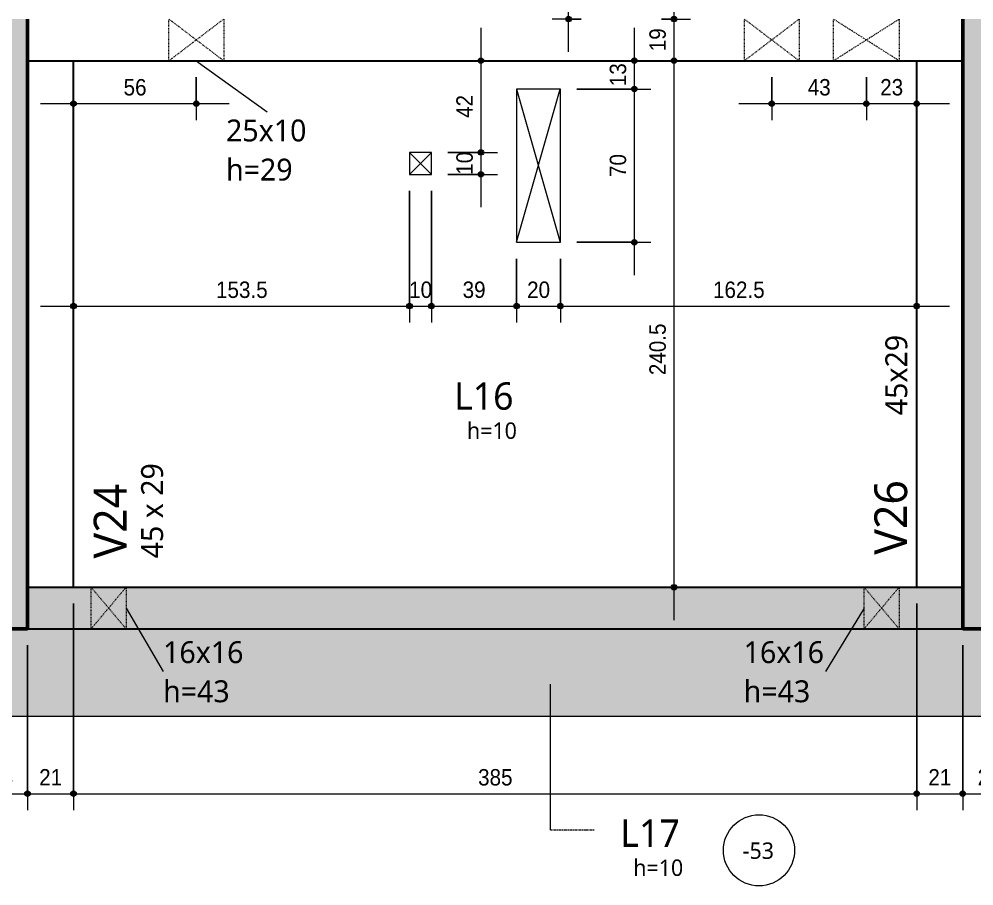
# Model space of a CAD drawing. Header units: centimetres. Extents: x -1897 to 22038, y -1268 to 84208.
# Drawn here: x -217.3 to 218.6, y -1197.2 to -801.2 of the extents above; entities that cross this region are included whole.
import ezdxf

# ---------------------------------------------------------------- set-up
doc = ezdxf.new("R2010")
doc.units = ezdxf.units.CM
doc.linetypes.add('Hidden', pattern=[0.714375, 0.47625, -0.238125])
doc.linetypes.add('Traço', pattern=[0.635, 0.3175, -0.3175])
for name, color, linetype, lineweight in [('A-ANNO-DIMS', 7, 'Continuous', 9), ('A-ANNO-DIMS-50', 7, 'Continuous', 9), ('A-DETL', 7, 'Hidden', 18), ('A-FLOR', 7, 'Continuous', 18), ('A-FLOR-IDEN', 7, 'Continuous', 9), ('A-GENM', 7, 'Continuous', 18), ('A-GENM-HDLN', 7, 'Traço', 18), ('A-GENM-IDEN', 7, 'Continuous', 9), ('S-BEAM', 7, 'Continuous', 18), ('S-BEAM-IDEN', 7, 'Continuous', 9), ('S-COLS', 7, 'Continuous', 18)]:
    doc.layers.add(name, color=color, linetype=linetype, lineweight=lineweight)
doc.styles.add('Arial_1', font='arial.ttf', dxfattribs={"width": 0.9, "height": 7.5})
doc.styles.add('Gadugi', font='gadugi.ttf', dxfattribs={"height": 15})
doc.styles.add('Gadugi_1', font='gadugi.ttf', dxfattribs={"height": 10})
doc.styles.add('Gadugi_3', font='gadugi.ttf', dxfattribs={"height": 7.5})
doc.styles.add('Gadugi_4', font='gadugi.ttf', dxfattribs={"height": 12.5})
doc.dimstyles.new('PED_R80_1_5mm_ACIMA_As_ESQ__R00', dxfattribs={"dimscale": 30.48, "dimtxt": 7.651945, "dimasz": 0.328084, "dimexe": 0.246063, "dimexo": 0.246063, "dimgap": 0.049213, "dimtad": 1, "dimdec": 1, "dimrnd": 0.5, "dimdsep": 46, "dimtxsty": 'Arial_1', "dimblk1": 'DOTSMALL', "dimblk2": 'DOTSMALL', "dimsah": 1, "dimcen": 0.09, "dimdle": 0.492126, "dimazin": 0, "dimtfac": 1, "dimtdec": 4, "dimtix": 1, "dimtmove": 0, "dimatfit": 3, "dimfxl": 1, "dimtvp": 1, "dimtolj": 1, "dimtzin": 0, "dimarcsym": 2})
doc.dimstyles.new('PED_R80_1_5mm_ACIMA_As_ESQ__R00_1', dxfattribs={"dimscale": 30.48, "dimtxt": 7.651945, "dimasz": 0.328084, "dimexe": 0.246063, "dimexo": 0.246063, "dimgap": 0.049213, "dimtad": 1, "dimdec": 1, "dimrnd": 0.5, "dimdsep": 46, "dimtxsty": 'Arial_1', "dimblk1": 'DOTSMALL', "dimblk2": 'DOTSMALL', "dimsah": 1, "dimcen": 0.09, "dimdle": 0.492126, "dimazin": 0, "dimtfac": 1, "dimtdec": 4, "dimtix": 1, "dimtmove": 2, "dimatfit": 3, "dimfxl": 1, "dimtvp": 1, "dimtolj": 1, "dimtzin": 0, "dimarcsym": 2})
doc.dimstyles.new('PED_R80_1_5mm_ACIMA_As_ESQ__R00_3', dxfattribs={"dimscale": 30.48, "dimtxt": 7.651945, "dimasz": 0.328084, "dimexe": 0.246063, "dimexo": 0.246063, "dimgap": 0.049213, "dimtad": 1, "dimdec": 1, "dimrnd": 0.5, "dimdsep": 46, "dimtxsty": 'Arial_1', "dimblk1": 'DOTSMALL', "dimblk2": 'DOTSMALL', "dimsah": 1, "dimcen": 0.09, "dimdle": 0.492126, "dimazin": 0, "dimtfac": 1, "dimtdec": 4, "dimtix": 1, "dimtmove": 0, "dimatfit": 3, "dimfxl": 1, "dimtvp": 1, "dimtolj": 1, "dimtzin": 0, "dimarcsym": 2})

# ---------------------------------------------------------------- blocks, each defined once
blk = doc.blocks.new('PED_FURO_RETANGULAR_R04_2020 _INSTÂNCIA_ - FURO RET-3739415-PL K 100 - FORMA DO 6º PAVIMENTO')
at = {"layer": 'A-GENM-HDLN'}
for p, q in [((-8, 9.5), (8, -9.5)), ((-8, -9.5), (8, 9.5)), ((-8, -9.5), (-8, 9.5)), ((8, 9.5), (8, -9.5))]:
    blk.add_line(p, q, dxfattribs=at)
blk = doc.blocks.new('PED_FURO_RETANGULAR_R04_2020 _INSTÂNCIA_ - FURO RET-3654214-PL K 100 - FORMA DO 6º PAVIMENTO')
at = {"layer": 'A-GENM-HDLN'}
for p, q in [((-12.5, -9.5), (-12.5, 9.5)), ((-12.49, 9.5), (12.49, -9.5)), ((-12.49, -9.5), (12.49, 9.5)), ((12.5, 9.5), (12.5, -9.5))]:
    blk.add_line(p, q, dxfattribs=at)
blk = doc.blocks.new('PED_FURO_RETANGULAR_R04_2020 _INSTÂNCIA_ - FURO RET-3741280-PL K 100 - FORMA DO 6º PAVIMENTO')
at = {"layer": 'A-GENM-HDLN'}
for p, q in [((-15, -9.5), (-15, 9.5)), ((-14.99, 9.5), (14.99, -9.5)), ((-14.99, -9.5), (14.99, 9.5)), ((15, 9.5), (15, -9.5))]:
    blk.add_line(p, q, dxfattribs=at)
blk = doc.blocks.new('PED_TAG_LAJE_R01 - TÍTULO_ESPESSURA_REBAIXO _LADO_-2413119-PL K 100 - FORMA DO 6º PAVIMENTO')
at = {"layer": 'A-FLOR-IDEN'}
blk.add_circle((0.8854, 0), 0.325, dxfattribs=at)
blk = doc.blocks.new('DIMBLOCK7-PL K 100 - FORMA DO 6º PAVIMENTO')
at = {"layer": 'A-ANNO-DIMS-50', "true_color": 0x000032}
h = blk.add_hatch(color=178, dxfattribs=at)
edge = h.paths.add_edge_path(flags=0)
edge.add_arc((-237.5, -1155.04), 1.25, 0, 360)
h = blk.add_hatch(color=178, dxfattribs=at)
edge = h.paths.add_edge_path(flags=0)
edge.add_arc((-213.5, -1155.04), 1.25, 0, 360)
at = {"layer": 'A-ANNO-DIMS-50', "color": 178, "true_color": 0x000032}
for p, q in [((-237.5, -1087.25), (-237.5, -1162.54)), ((-237.5, -1155.04), (-237.5, -1087.25)), ((-213.5, -1087.25), (-213.5, -1162.54)), ((-213.5, -1155.04), (-213.5, -1087.25)), ((-237.5, -1155.04), (-213.5, -1155.04))]:
    blk.add_line(p, q, dxfattribs=at)
for centre in [(-237.5, -1155.04), (-213.5, -1155.04)]:
    blk.add_circle(centre, 1.25, dxfattribs=at)
at = {"layer": 'A-ANNO-DIMS-50', "color": 0, "insert": (-230.68, -1143.8), "char_height": 7.5, "width": 12.4315, "attachment_point": 1, "rotation": 0, "line_spacing_factor": 0.941778, "style": 'Arial_1'}
blk.add_mtext('24', dxfattribs=at)
blk = doc.blocks.new('_DotSmall')
at = {"color": 0, "linetype": 'ByBlock', "const_width": 0.5}
blk.add_lwpolyline([(-0.0625, 0, 1), (0.0625, 0, 1)], format="xyb", close=True, dxfattribs=at)
blk = doc.blocks.new('DIMBLOCK8-PL K 100 - FORMA DO 6º PAVIMENTO')
at = {"layer": 'A-ANNO-DIMS-50', "true_color": 0x000032}
h = blk.add_hatch(color=178, dxfattribs=at)
edge = h.paths.add_edge_path(flags=0)
edge.add_arc((-213.5, -1155.04), 1.25, 0, 360)
h = blk.add_hatch(color=178, dxfattribs=at)
edge = h.paths.add_edge_path(flags=0)
edge.add_arc((-192.5, -1155.04), 1.25, 0, 360)
at = {"layer": 'A-ANNO-DIMS-50', "color": 178, "true_color": 0x000032}
for p, q in [((-192.5, -1068.25), (-192.5, -1162.54)), ((-192.5, -1155.04), (-192.5, -1068.25)), ((-213.5, -1087.25), (-213.5, -1162.54)), ((-213.5, -1155.04), (-213.5, -1087.25)), ((-213.5, -1155.04), (-192.5, -1155.04))]:
    blk.add_line(p, q, dxfattribs=at)
for centre in [(-213.5, -1155.04), (-192.5, -1155.04)]:
    blk.add_circle(centre, 1.25, dxfattribs=at)
at = {"layer": 'A-ANNO-DIMS-50', "color": 0, "insert": (-208.18, -1143.8), "char_height": 7.5, "width": 12.4315, "attachment_point": 1, "rotation": 0, "line_spacing_factor": 0.941778, "style": 'Arial_1'}
blk.add_mtext('21', dxfattribs=at)
blk = doc.blocks.new('DIMBLOCK9-PL K 100 - FORMA DO 6º PAVIMENTO')
at = {"layer": 'A-ANNO-DIMS-50', "true_color": 0x000032}
h = blk.add_hatch(color=178, dxfattribs=at)
edge = h.paths.add_edge_path(flags=0)
edge.add_arc((-192.5, -1155.04), 1.25, 0, 360)
h = blk.add_hatch(color=178, dxfattribs=at)
edge = h.paths.add_edge_path(flags=0)
edge.add_arc((192.5, -1155.04), 1.25, 0, 360)
at = {"layer": 'A-ANNO-DIMS-50', "color": 178, "true_color": 0x000032}
for p, q in [((-192.5, -1068.25), (-192.5, -1162.54)), ((-192.5, -1155.04), (-192.5, -1068.25)), ((192.5, -1068.25), (192.5, -1162.54)), ((192.5, -1155.04), (192.5, -1068.25)), ((-192.5, -1155.04), (192.5, -1155.04))]:
    blk.add_line(p, q, dxfattribs=at)
for centre in [(-192.5, -1155.04), (192.5, -1155.04)]:
    blk.add_circle(centre, 1.25, dxfattribs=at)
at = {"layer": 'A-ANNO-DIMS-50', "color": 0, "insert": (-7.77, -1143.8), "char_height": 7.5, "width": 18.6472, "attachment_point": 1, "rotation": 0, "line_spacing_factor": 0.941778, "style": 'Arial_1'}
blk.add_mtext('385', dxfattribs=at)
blk = doc.blocks.new('DIMBLOCK10-PL K 100 - FORMA DO 6º PAVIMENTO')
at = {"layer": 'A-ANNO-DIMS-50', "true_color": 0x000032}
h = blk.add_hatch(color=178, dxfattribs=at)
edge = h.paths.add_edge_path(flags=0)
edge.add_arc((192.5, -1155.04), 1.25, 0, 360)
h = blk.add_hatch(color=178, dxfattribs=at)
edge = h.paths.add_edge_path(flags=0)
edge.add_arc((213.5, -1155.04), 1.25, 0, 360)
at = {"layer": 'A-ANNO-DIMS-50', "color": 178, "true_color": 0x000032}
for p, q in [((192.5, -1068.25), (192.5, -1162.54)), ((192.5, -1155.04), (192.5, -1068.25)), ((213.5, -1087.25), (213.5, -1162.54)), ((213.5, -1155.04), (213.5, -1087.25)), ((192.5, -1155.04), (213.5, -1155.04))]:
    blk.add_line(p, q, dxfattribs=at)
for centre in [(192.5, -1155.04), (213.5, -1155.04)]:
    blk.add_circle(centre, 1.25, dxfattribs=at)
at = {"layer": 'A-ANNO-DIMS-50', "color": 0, "insert": (197.82, -1143.8), "char_height": 7.5, "width": 12.4315, "attachment_point": 1, "rotation": 0, "line_spacing_factor": 0.941778, "style": 'Arial_1'}
blk.add_mtext('21', dxfattribs=at)
blk = doc.blocks.new('DIMBLOCK11-PL K 100 - FORMA DO 6º PAVIMENTO')
at = {"layer": 'A-ANNO-DIMS-50', "true_color": 0x000032}
h = blk.add_hatch(color=178, dxfattribs=at)
edge = h.paths.add_edge_path(flags=0)
edge.add_arc((213.5, -1155.04), 1.25, 0, 360)
h = blk.add_hatch(color=178, dxfattribs=at)
edge = h.paths.add_edge_path(flags=0)
edge.add_arc((237.5, -1155.04), 1.25, 0, 360)
at = {"layer": 'A-ANNO-DIMS-50', "color": 178, "true_color": 0x000032}
for p, q in [((213.5, -1087.25), (213.5, -1162.54)), ((213.5, -1155.04), (213.5, -1087.25)), ((237.5, -1087.25), (237.5, -1162.54)), ((237.5, -1155.04), (237.5, -1087.25)), ((213.5, -1155.04), (237.5, -1155.04))]:
    blk.add_line(p, q, dxfattribs=at)
for centre in [(213.5, -1155.04), (237.5, -1155.04)]:
    blk.add_circle(centre, 1.25, dxfattribs=at)
at = {"layer": 'A-ANNO-DIMS-50', "color": 0, "insert": (220.32, -1143.8), "char_height": 7.5, "width": 12.4315, "attachment_point": 1, "rotation": 0, "line_spacing_factor": 0.941778, "style": 'Arial_1'}
blk.add_mtext('24', dxfattribs=at)
blk = doc.blocks.new('DIMBLOCK185-PL K 100 - FORMA DO 6º PAVIMENTO')
at = {"layer": 'A-ANNO-DIMS-50', "true_color": 0x000032}
h = blk.add_hatch(color=178, dxfattribs=at)
edge = h.paths.add_edge_path(flags=0)
edge.add_arc((-192.5, -932.35), 1.25, 0, 360)
h = blk.add_hatch(color=178, dxfattribs=at)
edge = h.paths.add_edge_path(flags=0)
edge.add_arc((-39.08, -932.35), 1.25, 0, 360)
at = {"layer": 'A-ANNO-DIMS-50', "color": 178, "true_color": 0x000032}
for p, q in [((-39.08, -879.67), (-39.08, -939.85)), ((-39.08, -932.35), (-39.08, -879.67)), ((-192.5, -938.09), (-192.5, -924.85)), ((-207.5, -932.35), (-39.08, -932.35)), ((-192.5, -932.35), (-192.5, -938.09))]:
    blk.add_line(p, q, dxfattribs=at)
for centre in [(-192.5, -932.35), (-39.08, -932.35)]:
    blk.add_circle(centre, 1.25, dxfattribs=at)
at = {"layer": 'A-ANNO-DIMS-50', "color": 0, "insert": (-127.44, -921.12), "char_height": 7.5, "width": 27.9708, "attachment_point": 1, "line_spacing_factor": 0.941778, "style": 'Arial_1'}
blk.add_mtext('153.5', dxfattribs=at)
blk = doc.blocks.new('DIMBLOCK186-PL K 100 - FORMA DO 6º PAVIMENTO')
at = {"layer": 'A-ANNO-DIMS-50', "true_color": 0x000032}
h = blk.add_hatch(color=178, dxfattribs=at)
edge = h.paths.add_edge_path(flags=0)
edge.add_arc((-39.08, -932.35), 1.25, 0, 360)
h = blk.add_hatch(color=178, dxfattribs=at)
edge = h.paths.add_edge_path(flags=0)
edge.add_arc((-29.08, -932.35), 1.25, 0, 360)
at = {"layer": 'A-ANNO-DIMS-50', "color": 178, "true_color": 0x000032}
for p, q in [((-39.08, -879.67), (-39.08, -939.85)), ((-39.08, -932.35), (-39.08, -879.67)), ((-29.08, -879.67), (-29.08, -939.85)), ((-29.08, -932.35), (-29.08, -879.67)), ((-39.08, -932.35), (-29.08, -932.35))]:
    blk.add_line(p, q, dxfattribs=at)
for centre in [(-39.08, -932.35), (-29.08, -932.35)]:
    blk.add_circle(centre, 1.25, dxfattribs=at)
at = {"layer": 'A-ANNO-DIMS-50', "color": 0, "insert": (-39.26, -921.12), "char_height": 7.5, "width": 12.4315, "attachment_point": 1, "line_spacing_factor": 0.941778, "style": 'Arial_1'}
blk.add_mtext('10', dxfattribs=at)
blk = doc.blocks.new('DIMBLOCK187-PL K 100 - FORMA DO 6º PAVIMENTO')
at = {"layer": 'A-ANNO-DIMS-50', "true_color": 0x000032}
h = blk.add_hatch(color=178, dxfattribs=at)
edge = h.paths.add_edge_path(flags=0)
edge.add_arc((-29.08, -932.35), 1.25, 0, 360)
h = blk.add_hatch(color=178, dxfattribs=at)
edge = h.paths.add_edge_path(flags=0)
edge.add_arc((9.79, -932.35), 1.25, 0, 360)
at = {"layer": 'A-ANNO-DIMS-50', "color": 178, "true_color": 0x000032}
for p, q in [((-29.08, -879.67), (-29.08, -939.85)), ((-29.08, -932.35), (-29.08, -879.67)), ((9.79, -910.7), (9.79, -939.85)), ((9.79, -932.35), (9.79, -910.7)), ((-29.08, -932.35), (9.79, -932.35))]:
    blk.add_line(p, q, dxfattribs=at)
for centre in [(-29.08, -932.35), (9.79, -932.35)]:
    blk.add_circle(centre, 1.25, dxfattribs=at)
at = {"layer": 'A-ANNO-DIMS-50', "color": 0, "insert": (-14.83, -921.12), "char_height": 7.5, "width": 12.4315, "attachment_point": 1, "line_spacing_factor": 0.941778, "style": 'Arial_1'}
blk.add_mtext('39', dxfattribs=at)
blk = doc.blocks.new('DIMBLOCK188-PL K 100 - FORMA DO 6º PAVIMENTO')
at = {"layer": 'A-ANNO-DIMS-50', "true_color": 0x000032}
h = blk.add_hatch(color=178, dxfattribs=at)
edge = h.paths.add_edge_path(flags=0)
edge.add_arc((9.79, -932.35), 1.25, 0, 360)
h = blk.add_hatch(color=178, dxfattribs=at)
edge = h.paths.add_edge_path(flags=0)
edge.add_arc((29.79, -932.35), 1.25, 0, 360)
at = {"layer": 'A-ANNO-DIMS-50', "color": 178, "true_color": 0x000032}
for p, q in [((9.79, -910.7), (9.79, -939.85)), ((9.79, -932.35), (9.79, -910.7)), ((29.79, -910.7), (29.79, -939.85)), ((29.79, -932.35), (29.79, -910.7)), ((9.79, -932.35), (29.79, -932.35))]:
    blk.add_line(p, q, dxfattribs=at)
for centre in [(9.79, -932.35), (29.79, -932.35)]:
    blk.add_circle(centre, 1.25, dxfattribs=at)
at = {"layer": 'A-ANNO-DIMS-50', "color": 0, "insert": (14.61, -921.12), "char_height": 7.5, "width": 12.4315, "attachment_point": 1, "line_spacing_factor": 0.941778, "style": 'Arial_1'}
blk.add_mtext('20', dxfattribs=at)
blk = doc.blocks.new('DIMBLOCK189-PL K 100 - FORMA DO 6º PAVIMENTO')
at = {"layer": 'A-ANNO-DIMS-50', "true_color": 0x000032}
h = blk.add_hatch(color=178, dxfattribs=at)
edge = h.paths.add_edge_path(flags=0)
edge.add_arc((29.79, -932.35), 1.25, 0, 360)
h = blk.add_hatch(color=178, dxfattribs=at)
edge = h.paths.add_edge_path(flags=0)
edge.add_arc((192.5, -932.35), 1.25, 0, 360)
at = {"layer": 'A-ANNO-DIMS-50', "color": 178, "true_color": 0x000032}
for p, q in [((29.79, -910.7), (29.79, -939.85)), ((29.79, -932.35), (29.79, -910.7)), ((192.5, -938.09), (192.5, -924.85)), ((29.79, -932.35), (207.5, -932.35)), ((192.5, -932.35), (192.5, -938.09))]:
    blk.add_line(p, q, dxfattribs=at)
for centre in [(29.79, -932.35), (192.5, -932.35)]:
    blk.add_circle(centre, 1.25, dxfattribs=at)
at = {"layer": 'A-ANNO-DIMS-50', "color": 0, "insert": (99.49, -921.12), "char_height": 7.5, "width": 27.9708, "attachment_point": 1, "line_spacing_factor": 0.941778, "style": 'Arial_1'}
blk.add_mtext('162.5', dxfattribs=at)
blk = doc.blocks.new('DIMBLOCK190-PL K 100 - FORMA DO 6º PAVIMENTO')
at = {"layer": 'A-ANNO-DIMS-50', "true_color": 0x000032}
h = blk.add_hatch(color=178, dxfattribs=at)
edge = h.paths.add_edge_path(flags=0)
edge.add_arc((63.56, -820.25), 1.25, 0, 360)
h = blk.add_hatch(color=178, dxfattribs=at)
edge = h.paths.add_edge_path(flags=0)
edge.add_arc((63.56, -833.2), 1.25, 0, 360)
at = {"layer": 'A-ANNO-DIMS-50', "color": 178, "true_color": 0x000032}
for p, q in [((63.56, -805.25), (63.56, -833.2)), ((57.83, -820.25), (71.06, -820.25)), ((63.56, -820.25), (57.83, -820.25)), ((37.29, -833.2), (71.06, -833.2)), ((63.56, -833.2), (37.29, -833.2))]:
    blk.add_line(p, q, dxfattribs=at)
for centre in [(63.56, -820.25), (63.56, -833.2)]:
    blk.add_circle(centre, 1.25, dxfattribs=at)
at = {"layer": 'A-ANNO-DIMS-50', "color": 0, "insert": (52.33, -831.9), "char_height": 7.5, "width": 12.4315, "attachment_point": 1, "rotation": 90, "line_spacing_factor": 0.941778, "style": 'Arial_1'}
blk.add_mtext('13', dxfattribs=at)
blk = doc.blocks.new('DIMBLOCK191-PL K 100 - FORMA DO 6º PAVIMENTO')
at = {"layer": 'A-ANNO-DIMS-50', "true_color": 0x000032}
h = blk.add_hatch(color=178, dxfattribs=at)
edge = h.paths.add_edge_path(flags=0)
edge.add_arc((63.56, -833.2), 1.25, 0, 360)
h = blk.add_hatch(color=178, dxfattribs=at)
edge = h.paths.add_edge_path(flags=0)
edge.add_arc((63.56, -903.2), 1.25, 0, 360)
at = {"layer": 'A-ANNO-DIMS-50', "color": 178, "true_color": 0x000032}
for p, q in [((37.29, -833.2), (71.06, -833.2)), ((63.56, -833.2), (37.29, -833.2)), ((63.56, -833.2), (63.56, -918.2)), ((37.29, -903.2), (71.06, -903.2)), ((63.56, -903.2), (37.29, -903.2))]:
    blk.add_line(p, q, dxfattribs=at)
for centre in [(63.56, -833.2), (63.56, -903.2)]:
    blk.add_circle(centre, 1.25, dxfattribs=at)
at = {"layer": 'A-ANNO-DIMS-50', "color": 0, "insert": (52.33, -873.38), "char_height": 7.5, "width": 12.4315, "attachment_point": 1, "rotation": 90, "line_spacing_factor": 0.941778, "style": 'Arial_1'}
blk.add_mtext('70', dxfattribs=at)
blk = doc.blocks.new('DIMBLOCK192-PL K 100 - FORMA DO 6º PAVIMENTO')
at = {"layer": 'A-ANNO-DIMS-50', "true_color": 0x000032}
h = blk.add_hatch(color=178, dxfattribs=at)
edge = h.paths.add_edge_path(flags=0)
edge.add_arc((-6.47, -820.25), 1.25, 0, 360)
h = blk.add_hatch(color=178, dxfattribs=at)
edge = h.paths.add_edge_path(flags=0)
edge.add_arc((-6.47, -862.17), 1.25, 0, 360)
at = {"layer": 'A-ANNO-DIMS-50', "color": 178, "true_color": 0x000032}
for p, q in [((-6.47, -805.25), (-6.47, -862.17)), ((-12.21, -820.25), (1.03, -820.25)), ((-6.47, -820.25), (-12.21, -820.25)), ((-21.58, -862.17), (1.03, -862.17)), ((-6.47, -862.17), (-21.58, -862.17))]:
    blk.add_line(p, q, dxfattribs=at)
for centre in [(-6.47, -820.25), (-6.47, -862.17)]:
    blk.add_circle(centre, 1.25, dxfattribs=at)
at = {"layer": 'A-ANNO-DIMS-50', "color": 0, "insert": (-17.71, -846.39), "char_height": 7.5, "width": 12.4315, "attachment_point": 1, "rotation": 90, "line_spacing_factor": 0.941778, "style": 'Arial_1'}
blk.add_mtext('42', dxfattribs=at)
blk = doc.blocks.new('DIMBLOCK193-PL K 100 - FORMA DO 6º PAVIMENTO')
at = {"layer": 'A-ANNO-DIMS-50', "true_color": 0x000032}
h = blk.add_hatch(color=178, dxfattribs=at)
edge = h.paths.add_edge_path(flags=0)
edge.add_arc((-6.47, -862.17), 1.25, 0, 360)
h = blk.add_hatch(color=178, dxfattribs=at)
edge = h.paths.add_edge_path(flags=0)
edge.add_arc((-6.47, -872.17), 1.25, 0, 360)
at = {"layer": 'A-ANNO-DIMS-50', "color": 178, "true_color": 0x000032}
for p, q in [((-21.58, -862.17), (1.03, -862.17)), ((-6.47, -862.17), (-21.58, -862.17)), ((-6.47, -862.17), (-6.47, -887.17)), ((-21.58, -872.17), (1.03, -872.17)), ((-6.47, -872.17), (-21.58, -872.17))]:
    blk.add_line(p, q, dxfattribs=at)
for centre in [(-6.47, -862.17), (-6.47, -872.17)]:
    blk.add_circle(centre, 1.25, dxfattribs=at)
at = {"layer": 'A-ANNO-DIMS-50', "color": 0, "insert": (-17.71, -872.35), "char_height": 7.5, "width": 12.4315, "attachment_point": 1, "rotation": 90, "line_spacing_factor": 0.941778, "style": 'Arial_1'}
blk.add_mtext('10', dxfattribs=at)
blk = doc.blocks.new('DIMBLOCK194-PL K 100 - FORMA DO 6º PAVIMENTO')
at = {"layer": 'A-ANNO-DIMS-50', "true_color": 0x000032}
h = blk.add_hatch(color=178, dxfattribs=at)
edge = h.paths.add_edge_path(flags=0)
edge.add_arc((-192.5, -839.86), 1.25, 0, 360)
h = blk.add_hatch(color=178, dxfattribs=at)
edge = h.paths.add_edge_path(flags=0)
edge.add_arc((-136.43, -839.86), 1.25, 0, 360)
at = {"layer": 'A-ANNO-DIMS-50', "color": 178, "true_color": 0x000032}
for p, q in [((-136.43, -827.75), (-136.43, -847.36)), ((-136.43, -839.86), (-136.43, -827.75)), ((-192.5, -845.6), (-192.5, -832.36)), ((-207.5, -839.86), (-121.43, -839.86)), ((-192.5, -839.86), (-192.5, -845.6))]:
    blk.add_line(p, q, dxfattribs=at)
for centre in [(-192.5, -839.86), (-136.43, -839.86)]:
    blk.add_circle(centre, 1.25, dxfattribs=at)
at = {"layer": 'A-ANNO-DIMS-50', "color": 0, "insert": (-169.64, -828.63), "char_height": 7.5, "width": 12.4315, "attachment_point": 1, "line_spacing_factor": 0.941778, "style": 'Arial_1'}
blk.add_mtext('56', dxfattribs=at)
blk = doc.blocks.new('DIMBLOCK195-PL K 100 - FORMA DO 6º PAVIMENTO')
at = {"layer": 'A-ANNO-DIMS-50', "true_color": 0x000032}
h = blk.add_hatch(color=178, dxfattribs=at)
edge = h.paths.add_edge_path(flags=0)
edge.add_arc((126.32, -839.86), 1.25, 0, 360)
h = blk.add_hatch(color=178, dxfattribs=at)
edge = h.paths.add_edge_path(flags=0)
edge.add_arc((169.52, -839.86), 1.25, 0, 360)
at = {"layer": 'A-ANNO-DIMS-50', "color": 178, "true_color": 0x000032}
for p, q in [((126.32, -827.75), (126.32, -847.36)), ((126.32, -839.86), (126.32, -827.75)), ((169.52, -827.75), (169.52, -847.36)), ((169.52, -839.86), (169.52, -827.75)), ((111.32, -839.86), (169.52, -839.86))]:
    blk.add_line(p, q, dxfattribs=at)
for centre in [(126.32, -839.86), (169.52, -839.86)]:
    blk.add_circle(centre, 1.25, dxfattribs=at)
at = {"layer": 'A-ANNO-DIMS-50', "color": 0, "insert": (142.74, -828.63), "char_height": 7.5, "width": 12.4315, "attachment_point": 1, "line_spacing_factor": 0.941778, "style": 'Arial_1'}
blk.add_mtext('43', dxfattribs=at)
blk = doc.blocks.new('DIMBLOCK196-PL K 100 - FORMA DO 6º PAVIMENTO')
at = {"layer": 'A-ANNO-DIMS-50', "true_color": 0x000032}
h = blk.add_hatch(color=178, dxfattribs=at)
edge = h.paths.add_edge_path(flags=0)
edge.add_arc((169.52, -839.86), 1.25, 0, 360)
h = blk.add_hatch(color=178, dxfattribs=at)
edge = h.paths.add_edge_path(flags=0)
edge.add_arc((192.5, -839.86), 1.25, 0, 360)
at = {"layer": 'A-ANNO-DIMS-50', "color": 178, "true_color": 0x000032}
for p, q in [((169.52, -827.75), (169.52, -847.36)), ((169.52, -839.86), (169.52, -827.75)), ((192.5, -845.6), (192.5, -832.36)), ((169.52, -839.86), (207.5, -839.86)), ((192.5, -839.86), (192.5, -845.6))]:
    blk.add_line(p, q, dxfattribs=at)
for centre in [(169.52, -839.86), (192.5, -839.86)]:
    blk.add_circle(centre, 1.25, dxfattribs=at)
at = {"layer": 'A-ANNO-DIMS-50', "color": 0, "insert": (175.83, -828.63), "char_height": 7.5, "width": 12.4315, "attachment_point": 1, "line_spacing_factor": 0.941778, "style": 'Arial_1'}
blk.add_mtext('23', dxfattribs=at)
blk = doc.blocks.new('DIMBLOCK197-PL K 100 - FORMA DO 6º PAVIMENTO')
at = {"layer": 'A-ANNO-DIMS-50', "true_color": 0x000032}
h = blk.add_hatch(color=178, dxfattribs=at)
edge = h.paths.add_edge_path(flags=0)
edge.add_arc((33.56, -747.6), 1.25, 0, 360)
h = blk.add_hatch(color=178, dxfattribs=at)
edge = h.paths.add_edge_path(flags=0)
edge.add_arc((33.56, -801.25), 1.25, 0, 360)
at = {"layer": 'A-ANNO-DIMS-50', "color": 178, "true_color": 0x000032}
for p, q in [((17, -747.6), (41.06, -747.6)), ((33.56, -747.6), (17, -747.6)), ((33.56, -816.25), (33.56, -747.6)), ((39.3, -801.25), (26.06, -801.25)), ((33.56, -801.25), (39.3, -801.25))]:
    blk.add_line(p, q, dxfattribs=at)
for centre in [(33.56, -747.6), (33.56, -801.25)]:
    blk.add_circle(centre, 1.25, dxfattribs=at)
at = {"layer": 'A-ANNO-DIMS-50', "color": 0, "insert": (22.33, -783.49), "char_height": 7.5, "width": 21.7551, "attachment_point": 1, "rotation": 90, "line_spacing_factor": 0.941778, "style": 'Arial_1'}
blk.add_mtext('53.5', dxfattribs=at)
blk = doc.blocks.new('DIMBLOCK332-PL K 100 - FORMA DO 6º PAVIMENTO')
at = {"layer": 'A-ANNO-DIMS-50', "true_color": 0x000032}
h = blk.add_hatch(color=178, dxfattribs=at)
edge = h.paths.add_edge_path(flags=0)
edge.add_arc((81.66, -801.25), 1.25, 0, 360)
h = blk.add_hatch(color=178, dxfattribs=at)
edge = h.paths.add_edge_path(flags=0)
edge.add_arc((81.66, -820.25), 1.25, 0, 360)
at = {"layer": 'A-ANNO-DIMS-50', "color": 178, "true_color": 0x000032}
for p, q in [((81.66, -786.25), (81.66, -820.25)), ((75.93, -801.25), (89.16, -801.25)), ((81.66, -801.25), (75.93, -801.25)), ((75.93, -820.25), (89.16, -820.25)), ((81.66, -820.25), (75.93, -820.25))]:
    blk.add_line(p, q, dxfattribs=at)
for centre in [(81.66, -801.25), (81.66, -820.25)]:
    blk.add_circle(centre, 1.25, dxfattribs=at)
at = {"layer": 'A-ANNO-DIMS-50', "color": 0, "insert": (70.43, -815.93), "char_height": 7.5, "width": 12.4315, "attachment_point": 1, "rotation": 90, "line_spacing_factor": 0.941778, "style": 'Arial_1'}
blk.add_mtext('19', dxfattribs=at)
blk = doc.blocks.new('DIMBLOCK333-PL K 100 - FORMA DO 6º PAVIMENTO')
at = {"layer": 'A-ANNO-DIMS-50', "true_color": 0x000032}
h = blk.add_hatch(color=178, dxfattribs=at)
edge = h.paths.add_edge_path(flags=0)
edge.add_arc((81.66, -820.25), 1.25, 0, 360)
h = blk.add_hatch(color=178, dxfattribs=at)
edge = h.paths.add_edge_path(flags=0)
edge.add_arc((81.66, -1060.75), 1.25, 0, 360)
at = {"layer": 'A-ANNO-DIMS-50', "color": 178, "true_color": 0x000032}
for p, q in [((75.93, -820.25), (89.16, -820.25)), ((81.66, -820.25), (75.93, -820.25)), ((81.66, -820.25), (81.66, -1075.75)), ((75.93, -1060.75), (89.16, -1060.75)), ((81.66, -1060.75), (75.93, -1060.75))]:
    blk.add_line(p, q, dxfattribs=at)
for centre in [(81.66, -820.25), (81.66, -1060.75)]:
    blk.add_circle(centre, 1.25, dxfattribs=at)
at = {"layer": 'A-ANNO-DIMS-50', "color": 0, "insert": (70.43, -963.89), "char_height": 7.5, "width": 27.9708, "attachment_point": 1, "rotation": 90, "line_spacing_factor": 0.941778, "style": 'Arial_1'}
blk.add_mtext('240.5', dxfattribs=at)

msp = doc.modelspace()

# ---------------------------------------------------------------- hatches: boundary and pattern name
at = {"layer": 'A-FLOR', "true_color": 0xe6b8b7}
msp.add_hatch(color=9, dxfattribs=at).paths.add_polyline_path([(-1139.5, -1119.75), (1179.5, -1119.75), (1179.5, -214.75), (1139.5, -214.75), (1139.5, -1079.75), (-1139.5, -1079.75), (-1139.5, -214.75), (-1179.5, -214.75), (-1179.5, -1119.75)], flags=0)
at = {"layer": 'S-BEAM', "true_color": 0xccffcc}
msp.add_hatch(color=254, dxfattribs=at).paths.add_polyline_path([(59.7, -1079.75), (213.5, -1079.75), (213.5, -1060.75), (-213.5, -1060.75), (-213.5, -1079.75)], flags=0)
at = {"layer": 'S-COLS', "true_color": 0x808080}
for points in [[(-213.5, -1079.75), (-213.5, -801.25), (-237.5, -801.25), (-237.5, -1079.75)], [(237.5, -1079.75), (237.5, -801.25), (213.5, -801.25), (213.5, -1079.75)]]:
    msp.add_hatch(color=8, dxfattribs=at).paths.add_polyline_path(points, flags=0)

# ---------------------------------------------------------------- linework, layer by layer
at = {"lineweight": 18}
for p, q in [((9.79, -903.18), (29.78, -833.21)), ((9.79, -833.21), (29.78, -903.18)), ((-39.08, -872.17), (-29.08, -862.17)), ((-39.08, -862.17), (-29.08, -872.17))]:
    msp.add_line(p, q, dxfattribs=at)
at = {"layer": 'A-DETL'}
for p, q in [((1139.5, -1079.75), (-1139.5, -1079.75)), ((45.24, -1171.75), (25.24, -1171.75))]:
    msp.add_line(p, q, dxfattribs=at)
at = {"layer": 'A-DETL', "linetype": 'Continuous'}
msp.add_line((25.24, -1171.75), (25.24, -1105.09), dxfattribs=at)
at = {"layer": 'A-FLOR'}
for p, q in [((29.79, -833.2), (9.79, -833.2)), ((9.79, -833.2), (9.79, -903.2)), ((29.79, -903.2), (29.79, -833.2)), ((-29.08, -862.17), (-39.08, -862.17)), ((-39.08, -862.17), (-39.08, -872.17)), ((-29.08, -872.17), (-29.08, -862.17)), ((-39.08, -872.17), (-29.08, -872.17)), ((9.79, -903.2), (29.79, -903.2)), ((1179.5, -1119.75), (-1179.5, -1119.75))]:
    msp.add_line(p, q, dxfattribs=at)
at = {"layer": 'A-GENM-IDEN'}
for p, q in [((-136.43, -820.25), (-104.15, -843.56)), ((-168.48, -1070.25), (-151.6, -1099.21)), ((168.48, -1070.25), (150.89, -1099.21))]:
    msp.add_line(p, q, dxfattribs=at)
at = {"layer": 'S-BEAM', "lineweight": 25}
for p, q in [((-213.5, -820.25), (213.5, -820.25)), ((-192.5, -1060.75), (-192.5, -820.25)), ((192.5, -1060.75), (192.5, -820.25)), ((-213.5, -1060.75), (213.5, -1060.75)), ((-213.5, -1079.75), (213.5, -1079.75))]:
    msp.add_line(p, q, dxfattribs=at)
at = {"layer": 'S-COLS', "lineweight": 50}
for p, q in [((-213.5, -801.25), (-213.5, -1079.75)), ((213.5, -1079.75), (213.5, -801.25)), ((-213.5, -1079.75), (-237.5, -1079.75)), ((237.5, -1079.75), (213.5, -1079.75))]:
    msp.add_line(p, q, dxfattribs=at)

# ---------------------------------------------------------------- block references
at = {"layer": 'A-FLOR-IDEN', "xscale": 49.99999999999998, "yscale": 49.99999999999998, "zscale": 49.99999999999998}
msp.add_blockref('PED_TAG_LAJE_R01 - TÍTULO_ESPESSURA_REBAIXO _LADO_-2413119-PL K 100 - FORMA DO 6º PAVIMENTO', (76.22, -1180.92), dxfattribs=at)
at = {"layer": 'A-GENM', "linetype": 'Traço'}
for name, p in [('PED_FURO_RETANGULAR_R04_2020 _INSTÂNCIA_ - FURO RET-3654214-PL K 100 - FORMA DO 6º PAVIMENTO', (-136.43, -810.75)), ('PED_FURO_RETANGULAR_R04_2020 _INSTÂNCIA_ - FURO RET-3654214-PL K 100 - FORMA DO 6º PAVIMENTO', (126.32, -810.75)), ('PED_FURO_RETANGULAR_R04_2020 _INSTÂNCIA_ - FURO RET-3741280-PL K 100 - FORMA DO 6º PAVIMENTO', (169.52, -810.75)), ('PED_FURO_RETANGULAR_R04_2020 _INSTÂNCIA_ - FURO RET-3739415-PL K 100 - FORMA DO 6º PAVIMENTO', (-176.48, -1070.25)), ('PED_FURO_RETANGULAR_R04_2020 _INSTÂNCIA_ - FURO RET-3739415-PL K 100 - FORMA DO 6º PAVIMENTO', (176.48, -1070.25))]:
    msp.add_blockref(name, p, dxfattribs=at)

# ---------------------------------------------------------------- texts
at = {"layer": 'A-FLOR-IDEN', "attachment_point": 1}
for s, insert, char_height, width, style in [('L16', (-18.74, -967.18), 12.5, 33.27, 'Gadugi_4'), ('h=10', (-12.85, -985.47), 7.5, 29.6624, 'Gadugi_3'), ('L17', (57.19, -1166.83), 12.5, 33.27, 'Gadugi_4'), ('-53', (113.02, -1177.31), 7.5, 18.8397, 'Gadugi_3'), ('h=10', (63.09, -1185.11), 7.5, 29.6624, 'Gadugi_3')]:
    msp.add_mtext(s, dxfattribs=dict(at, insert=insert, char_height=char_height, width=width, style=style))
at = {"layer": 'A-GENM-IDEN', "char_height": 10, "attachment_point": 1, "style": 'Gadugi_1'}
for s, insert, width in [('25x10', (-122.85, -847.12), 44.8945), ('h=29', (-122.85, -864.98), 39.6835), ('16x16', (-151.6, -1085.42), 44.8945), ('16x16', (113.49, -1085.42), 44.8945), ('h=43', (-151.6, -1103.27), 39.6835), ('h=43', (113.49, -1103.27), 39.6835)]:
    msp.add_mtext(s, dxfattribs=dict(at, insert=insert, width=width))
at = {"layer": 'S-BEAM-IDEN', "attachment_point": 1, "rotation": 90}
for s, insert, char_height, width, style in [('45x29', (178.18, -982.18), 10, 44.8945, 'Gadugi_1'), ('45 x 29', (-161.64, -1047.56), 10, 54.5147, 'Gadugi_1'), ('V24', (-183.28, -1047.61), 15, 44.0928, 'Gadugi'), ('V26', (173.15, -1045.88), 15, 44.0928, 'Gadugi')]:
    msp.add_mtext(s, dxfattribs=dict(at, insert=insert, char_height=char_height, width=width, style=style))

# ---------------------------------------------------------------- dimensions: what is measured, and where the dimension line sits
at = {"layer": 'A-ANNO-DIMS', "color": 178, "true_color": 0x000032}
for base, p1, p2, angle, dimstyle, override, picture, middle in [((33.5638, -747.6027), (31.796, -801.25), (9.5, -747.6027), 90, 'PED_R80_1_5mm_ACIMA_As_ESQ__R00', {"dimpost": '<>', "dimfxl": 58.095963}, 'DIMBLOCK197-PL K 100 - FORMA DO 6º PAVIMENTO', (28.2319, -774.4264)), ((81.66, -820.25), (83.43, -801.25), (83.43, -820.25), 90, 'PED_R80_1_5mm_ACIMA_As_ESQ__R00_3', {"dimpost": '<>', "dimfxl": 19}, 'DIMBLOCK332-PL K 100 - FORMA DO 6º PAVIMENTO', (76.33, -810.75)), ((-6.47, -862.17), (-4.71, -820.25), (-29.08, -862.17), 90, 'PED_R80_1_5mm_ACIMA_As_ESQ__R00', {"dimpost": '<>', "dimfxl": 48.488613}, 'DIMBLOCK192-PL K 100 - FORMA DO 6º PAVIMENTO', (-11.74, -841.21)), ((63.5638, -833.1959), (65.3316, -820.25), (29.7887, -833.1959), 90, 'PED_R80_1_5mm_ACIMA_As_ESQ__R00', {"dimpost": '<>', "dimfxl": 37.827136}, 'DIMBLOCK190-PL K 100 - FORMA DO 6º PAVIMENTO', (58.2319, -826.7229)), ((63.56, -903.2), (29.79, -833.2), (29.79, -903.2), 90, 'PED_R80_1_5mm_ACIMA_As_ESQ__R00', {"dimpost": '<>', "dimfxl": 70}, 'DIMBLOCK191-PL K 100 - FORMA DO 6º PAVIMENTO', (58.23, -868.2)), ((-6.47, -872.17), (-29.08, -862.17), (-29.08, -872.17), 90, 'PED_R80_1_5mm_ACIMA_As_ESQ__R00', {"dimpost": '<>', "dimfxl": 10}, 'DIMBLOCK193-PL K 100 - FORMA DO 6º PAVIMENTO', (-11.8, -867.17)), ((-192.5, -1155.04), (-213.5, -1079.75), (-192.5, -1060.75), 0, 'PED_R80_1_5mm_ACIMA_As_ESQ__R00', {"dimpost": '<>', "dimfxl": 28.319605}, 'DIMBLOCK8-PL K 100 - FORMA DO 6º PAVIMENTO', (-203, -1149.78)), ((192.5, -1155.04), (-192.5, -1060.75), (192.5, -1060.75), 0, 'PED_R80_1_5mm_ACIMA_As_ESQ__R00', {"dimpost": '<>', "dimfxl": 384.999956}, 'DIMBLOCK9-PL K 100 - FORMA DO 6º PAVIMENTO', (0, -1149.71)), ((213.5, -1155.04), (192.5, -1060.75), (213.5, -1079.75), 0, 'PED_R80_1_5mm_ACIMA_As_ESQ__R00', {"dimpost": '<>', "dimfxl": 28.319605}, 'DIMBLOCK10-PL K 100 - FORMA DO 6º PAVIMENTO', (203, -1149.78)), ((-213.5, -1155.04), (-237.5, -1079.75), (-213.5, -1079.75), 0, 'PED_R80_1_5mm_ACIMA_As_ESQ__R00', {"dimpost": '<>', "dimfxl": 24}, 'DIMBLOCK7-PL K 100 - FORMA DO 6º PAVIMENTO', (-225.5, -1149.78)), ((237.5, -1155.04), (213.5, -1079.75), (237.5, -1079.75), 0, 'PED_R80_1_5mm_ACIMA_As_ESQ__R00', {"dimpost": '<>', "dimfxl": 24}, 'DIMBLOCK11-PL K 100 - FORMA DO 6º PAVIMENTO', (225.5, -1149.78))]:
    dim = msp.add_linear_dim(base=base, p1=p1, p2=p2, angle=angle, dimstyle=dimstyle, override=override, dxfattribs=at)
    dim.commit()
    dim.dimension.update_dxf_attribs({"geometry": picture, "text_midpoint": middle})
dim = msp.add_linear_dim(base=(81.66, -1060.75), p1=(83.43, -820.25), p2=(83.43, -1060.75), angle=90, dimstyle='PED_R80_1_5mm_ACIMA_As_ESQ__R00_1', override={"dimpost": '<>', "dimfxl": 240.5}, dxfattribs=at)
dim.commit()
dim.dimension.update_dxf_attribs({"geometry": 'DIMBLOCK333-PL K 100 - FORMA DO 6º PAVIMENTO', "text_midpoint": (75.43, -949.91), "dimtype": 160, "text_rotation": 90})
for base, p1, p2, override, picture, middle in [((-136.43, -839.86), (-192.5, -838.1), (-136.43, -820.25), {"dimpost": '<>', "dimfxl": 58.844507}, 'DIMBLOCK194-PL K 100 - FORMA DO 6º PAVIMENTO', (-164.46, -834.53)), ((169.52, -839.86), (126.32, -820.25), (169.52, -820.25), {"dimpost": '<>', "dimfxl": 43.201427}, 'DIMBLOCK195-PL K 100 - FORMA DO 6º PAVIMENTO', (147.92, -834.53)), ((192.5, -839.86), (169.52, -820.25), (192.5, -838.1), {"dimpost": '<>', "dimfxl": 29.096037}, 'DIMBLOCK196-PL K 100 - FORMA DO 6º PAVIMENTO', (181.01, -834.53)), ((-39.08, -932.35), (-192.5, -930.59), (-39.08, -872.17), {"dimpost": '<>', "dimfxl": 164.165727}, 'DIMBLOCK185-PL K 100 - FORMA DO 6º PAVIMENTO', (-115.79, -927.02)), ((-29.08, -932.35), (-39.08, -872.17), (-29.08, -872.17), {"dimpost": '<>', "dimfxl": 10}, 'DIMBLOCK186-PL K 100 - FORMA DO 6º PAVIMENTO', (-34.08, -927.03)), ((9.79, -932.35), (-29.08, -872.17), (9.79, -903.2), {"dimpost": '<>', "dimfxl": 49.734923}, 'DIMBLOCK187-PL K 100 - FORMA DO 6º PAVIMENTO', (-9.65, -927.02)), ((29.79, -932.35), (9.79, -903.2), (29.79, -903.2), {"dimpost": '<>', "dimfxl": 20}, 'DIMBLOCK188-PL K 100 - FORMA DO 6º PAVIMENTO', (19.79, -927.03)), ((192.5, -932.35), (29.79, -903.2), (192.5, -930.59), {"dimpost": '<>', "dimfxl": 165.000674}, 'DIMBLOCK189-PL K 100 - FORMA DO 6º PAVIMENTO', (111.14, -927.03))]:
    dim = msp.add_linear_dim(base=base, p1=p1, p2=p2, dimstyle='PED_R80_1_5mm_ACIMA_As_ESQ__R00', override=override, dxfattribs=at)
    dim.commit()
    dim.dimension.update_dxf_attribs({"geometry": picture, "text_midpoint": middle})

doc.saveas('drawing.dxf')
